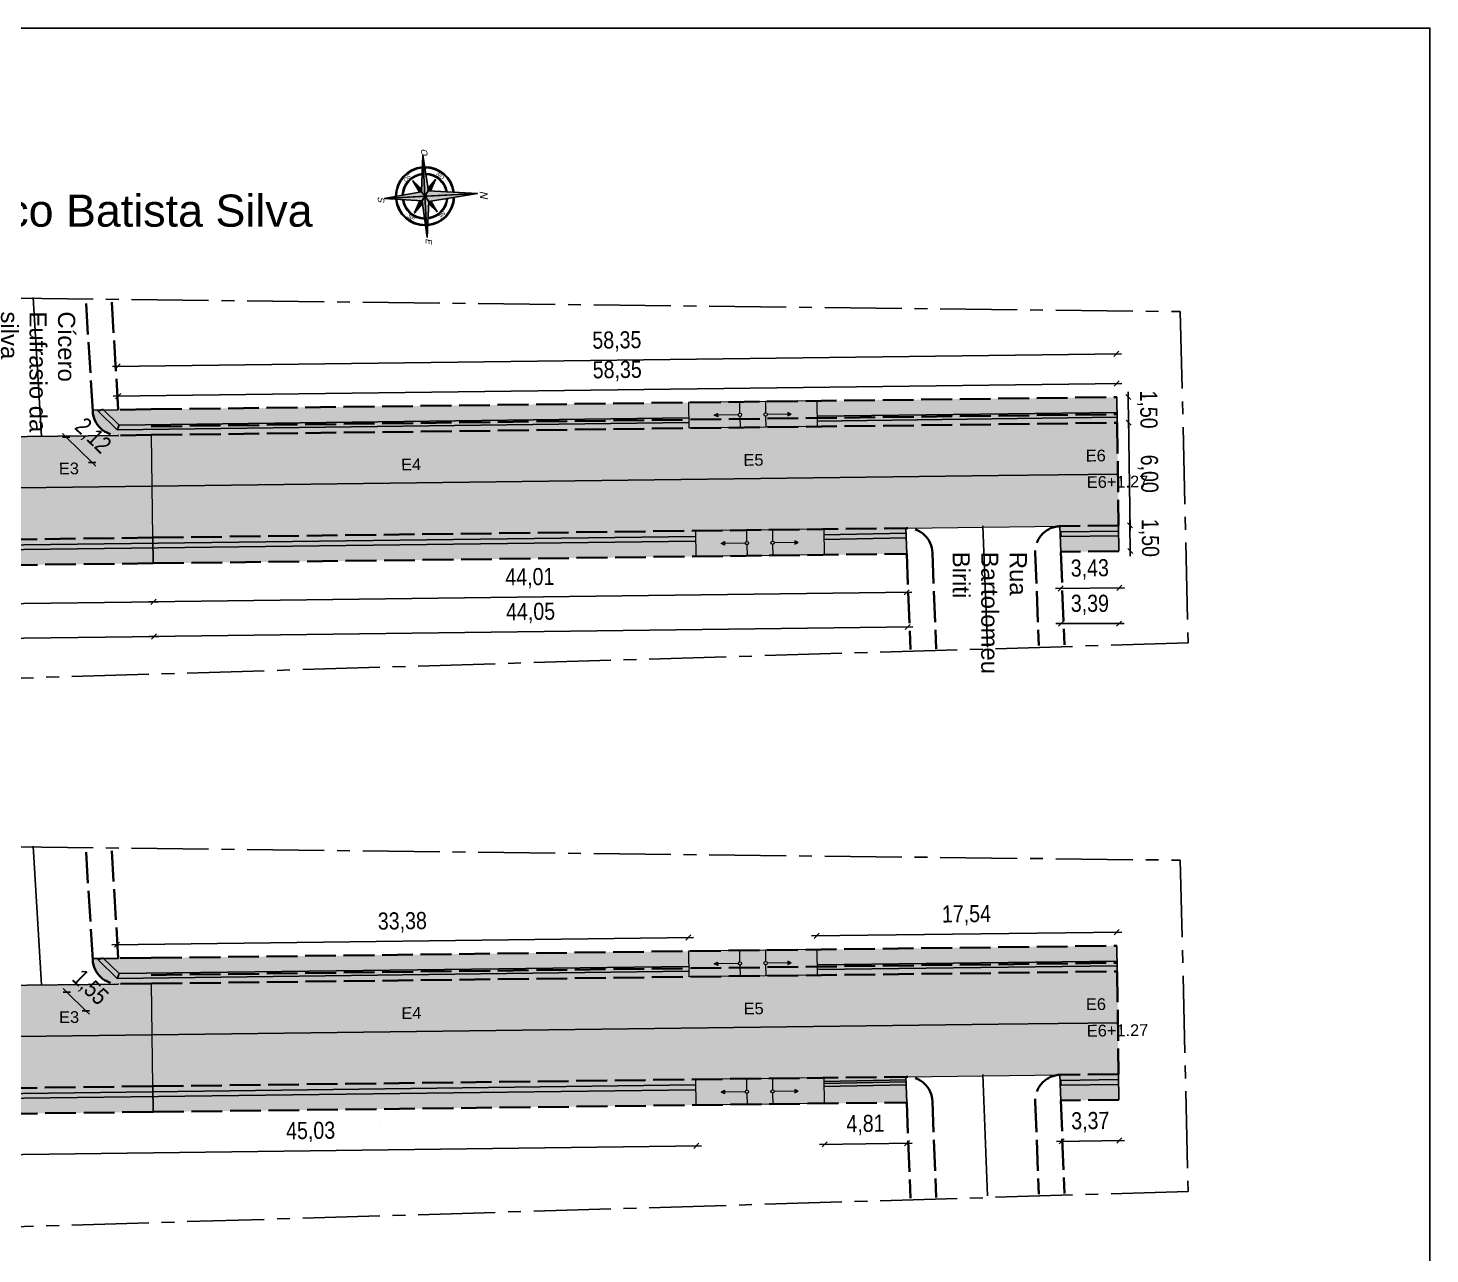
# Model space of a CAD drawing. Header units: feet. Extents: x 203667 to 205527, y 9204857 to 9205156.
# Drawn here: x 204605.8 to 204687.7, y 9205018.5 to 9205090.1 of the extents above; entities that cross this region are included whole.
import ezdxf

# ---------------------------------------------------------------- set-up
doc = ezdxf.new("R2010")
doc.units = ezdxf.units.FT
doc.header["$LTSCALE"] = 0.3
doc.header["$MEASUREMENT"] = 0
doc.linetypes.add('ACAD_ISO02W100', pattern=[15, 12, -3])
doc.linetypes.add('CENTER2', pattern=[1.125, 0.75, -0.125, 0.125, -0.125])
for name, color, linetype in [('_EIXO PROJETADO', 2, 'Continuous'), ('C-ROAD-CNTR-N', 92, 'Continuous'), ('C1-HM-CURVA_INTERMEDIARIA', 3, 'Continuous'), ('Calçada Projetada', 20, 'Continuous'), ('cotas1', 7, 'Continuous'), ('F-HZ-ESTACA', 98, 'Continuous'), ('NORTE', 7, 'Continuous'), ('Pavimento projetado', 51, 'Continuous'), ('SINALIZACAO', 1, 'Continuous')]:
    doc.layers.add(name, color=color, linetype=linetype)
for name, color, linetype, lineweight in [('Alvenaria de 1 Vez', 6, 'ACAD_ISO02W100', 35), ('Cotas Acessibilidade', 5, 'Continuous', 25), ('Cotas Calçadas', 7, 'Continuous', 25), ('MEIO FIO PROJETADO', 7, 'ACAD_ISO02W100', 35), ('PENA015', 1, 'Continuous', 15)]:
    doc.layers.add(name, color=color, linetype=linetype, lineweight=lineweight)
doc.styles.add('Arial', font='arial.ttf')
doc.styles.add('Roman', font='arial.ttf', dxfattribs={"height": 2})
doc.styles.add('SUPERFRENCH', font='SUF_____.pfb', dxfattribs={"oblique": 15, "height": 2})
doc.styles.add('TARCISIO', font='swissci.ttf')
doc.dimstyles.new('Cota Alvenaria', dxfattribs={"dimtxt": 1, "dimasz": 0.3, "dimexe": 1, "dimexo": 1, "dimgap": 0.5, "dimtad": 1, "dimzin": 4, "dimtxsty": 'TARCISIO', "dimblk": 'OBLIQUE', "dimcen": -2, "dimdle": 0.3, "dimse1": 1, "dimse2": 1, "dimclrd": 256, "dimclre": 256, "dimclrt": 6, "dimadec": 0, "dimazin": 0, "dimtfac": 1, "dimtix": 1, "dimtmove": 0, "dimatfit": 3, "dimldrblk": 'DOT', "dimfxl": 1, "dimlwd": -1, "dimlwe": -1, "dimarcsym": 0})
doc.dimstyles.new('Cota Calçadas', dxfattribs={"dimtxt": 1, "dimasz": 0.3, "dimexe": 1, "dimexo": 1, "dimgap": 0.5, "dimtad": 1, "dimzin": 4, "dimtxsty": 'TARCISIO', "dimblk": 'OBLIQUE', "dimcen": -2, "dimdle": 0.3, "dimse1": 1, "dimse2": 1, "dimclrd": 256, "dimclre": 256, "dimclrt": 256, "dimadec": 0, "dimazin": 0, "dimtfac": 1, "dimtix": 1, "dimtmove": 0, "dimatfit": 3, "dimldrblk": 'DOT', "dimfxl": 1, "dimlwd": -1, "dimlwe": -1, "dimarcsym": 0})
doc.dimstyles.new('Cota Piso Tatil', dxfattribs={"dimtxt": 1, "dimasz": 0.3, "dimexe": 1, "dimexo": 1, "dimgap": 0.5, "dimtad": 1, "dimzin": 4, "dimtxsty": 'TARCISIO', "dimblk": 'OBLIQUE', "dimcen": -2, "dimdle": 0.3, "dimse1": 1, "dimse2": 1, "dimclrd": 256, "dimclre": 256, "dimclrt": 5, "dimadec": 0, "dimazin": 0, "dimtfac": 1, "dimtix": 1, "dimtmove": 0, "dimatfit": 3, "dimldrblk": 'DOT', "dimfxl": 1, "dimlwd": -1, "dimlwe": -1, "dimarcsym": 0})

# ---------------------------------------------------------------- blocks, each defined once
blk = doc.blocks.new('r150')
at = {"linetype": 'Continuous'}
h = blk.add_hatch(color=4, dxfattribs=at)
h.dxf.hatch_style = 1
edge = h.paths.add_edge_path()
edge.add_arc((0, 0.907), 0.1, 180, 270, ccw=False)
edge.add_line((-0.1, 0.907), (-1.3, 0.907))
edge.add_line((-1.3, 0.907), (-1.3, 0.807))
edge.add_line((-1.3, 0.807), (-1.5, 0.907))
edge.add_line((-1.5, 0.907), (-1.3, 1.007))
edge.add_line((-1.3, 1.007), (-1.3, 0.907))
edge.add_line((-1.3, 0.907), (-0.1, 0.907))
edge.add_arc((0, 0.907), 0.1, 90, 180, ccw=False)
edge.add_line((0, 1.007), (0, 1.65))
edge.add_line((0, 1.65), (-3, 1.65))
edge.add_line((-3, 1.65), (-3, 0.15))
edge.add_line((-3, 0.15), (0, 0.15))
edge.add_line((0, 0.15), (0, 0.807))
edge = h.paths.add_edge_path()
edge.add_arc((1.5, 0.907), 0.1, 180, 270, ccw=False)
edge.add_arc((1.5, 0.907), 0.1, 90, 180, ccw=False)
edge.add_line((1.5, 1.007), (1.5, 1.65))
edge.add_line((1.5, 1.65), (0, 1.65))
edge.add_line((0, 1.65), (0, 1.007))
edge.add_arc((0, 0.907), 0.1, 0, 90, ccw=False)
edge.add_arc((0, 0.907), 0.1, -90, 0, ccw=False)
edge.add_line((0, 0.807), (0, 0.15))
edge.add_line((0, 0.15), (1.5, 0.15))
edge.add_line((1.5, 0.15), (1.5, 0.807))
edge = h.paths.add_edge_path()
edge.add_line((4.5, 1.65), (1.5, 1.65))
edge.add_line((1.5, 1.65), (1.5, 1.007))
edge.add_arc((1.5, 0.907), 0.1, 0, 90, ccw=False)
edge.add_line((1.6, 0.907), (2.8, 0.907))
edge.add_line((2.8, 0.907), (2.8, 1.007))
edge.add_line((2.8, 1.007), (3, 0.907))
edge.add_line((3, 0.907), (2.8, 0.807))
edge.add_line((2.8, 0.807), (2.8, 0.907))
edge.add_line((2.8, 0.907), (1.6, 0.907))
edge.add_arc((1.5, 0.907), 0.1, -90, 0, ccw=False)
edge.add_line((1.5, 0.807), (1.5, 0.15))
edge.add_line((1.5, 0.15), (4.5, 0.15))
edge.add_line((4.5, 0.15), (4.5, 1.65))
at = {"layer": 'PENA015', "color": 7}
for points in [[(-3, 0.15), (-3, 1.65)], [(-3, 1.65), (4.5, 1.65)], [(0, 1.007), (0, 1.65)], [(1.5, 1.007), (1.5, 1.65)], [(4.5, 0.15), (4.5, 1.65)], [(-1.3, 1.007), (-1.5, 0.907), (-1.3, 0.807)], [(-1.5, 0.907), (-0.1, 0.907)], [(-1.3, 0.807), (-1.3, 1.007)], [(1.6, 0.907), (3, 0.907)], [(2.8, 0.807), (2.8, 1.007)], [(2.8, 1.007), (3, 0.907), (2.8, 0.807)], [(-3, 0.15), (4.5, 0.15)], [(0, 0.15), (0, 0.807)], [(1.5, 0.807), (1.5, 0.15)]]:
    blk.add_lwpolyline(points, dxfattribs=at)
for centre in [(0, 0.907), (1.5, 0.907)]:
    blk.add_circle(centre, 0.1, dxfattribs=at)
blk = doc.blocks.new('*U61')
at = {"layer": 'NORTE', "color": 252, "linetype": 'Continuous'}
for points in [[(2.264, 2.249), (1.127, 1.112), (1.322, 1.078)], [(0.236, 2.003), (0.962, 1.141), (1.127, 1.112)], [(1.156, 0.948), (1.127, 1.112), (0.244, 0.23)], [(1.127, 1.112), (1.156, 0.948), (2.018, 0.221)]]:
    blk.add_solid(points, dxfattribs=at)
blk = doc.blocks.new('*U62')
at = {"layer": 'NORTE', "color": 252, "linetype": 'Continuous'}
for points in [[(1.022, 1.704), (1.034, 1.355), (1.092, 1.308)], [(0.535, 1.216), (0.922, 1.09), (0.962, 1.141)], [(1.156, 0.948), (1.104, 0.907), (1.231, 0.521)], [(1.322, 1.078), (1.37, 1.019), (1.718, 1.008)]]:
    blk.add_solid(points, dxfattribs=at)
blk = doc.blocks.new('*U63')
at = {"layer": 'NORTE', "linetype": 'Continuous'}
for points in [[(1.494, 1.556), (2.264, 2.249), (1.092, 1.308)], [(1.494, 1.556), (1.127, 1.112), (2.264, 2.249)], [(1.494, 1.556), (1.092, 1.308), (1.127, 1.112)]]:
    blk.add_solid(points, dxfattribs=at)
blk = doc.blocks.new('*U64')
at = {"layer": 'NORTE', "linetype": 'Continuous'}
for points in [[(0.236, 2.003), (1.034, 1.352), (1.034, 1.355)], [(0.236, 2.003), (1.127, 1.112), (1.034, 1.352)], [(1.022, 1.704), (1.092, 1.308), (1.14, 1.346)], [(1.034, 1.352), (1.127, 1.112), (1.092, 1.308)], [(1.127, 1.112), (0.962, 1.141), (0.244, 0.23)], [(0.535, 1.216), (0.958, 1.142), (0.905, 1.204)], [(1.127, 1.112), (1.366, 1.019), (1.322, 1.078)], [(1.127, 1.112), (2.018, 0.221), (1.366, 1.019)], [(1.156, 0.943), (1.231, 0.521), (1.219, 0.891)], [(1.36, 1.125), (1.322, 1.078), (1.718, 1.008)], [(1.366, 1.019), (2.018, 0.221), (1.37, 1.019)]]:
    blk.add_solid(points, dxfattribs=at)
blk = doc.blocks.new('norte01')
at = {"layer": 'NORTE'}
for p, q in [((-0.098, 0.141), (0, 1.26)), ((0, 1.26), (0.114, 0.163)), ((-1.248, 0), (-0.096, 0.137)), ((0, 0), (-1.248, 0)), ((0.114, 0.163), (1.608, 0)), ((-0.098, -0.141), (0, 0)), ((0, -1.26), (-0.098, -0.141)), ((0.114, -0.163), (0, -1.26)), ((1.608, 0), (0.114, -0.163))]:
    blk.add_line(p, q, dxfattribs=at)
for points in [[(0, 1.26), (0, 0), (-0.096, 0.137)], [(-0.161, 0.129), (-0.096, 0.137), (-0.345, 0.492)], [(0.114, 0.163), (0.345, 0.492), (0.104, 0.235)], [(-0.161, -0.129), (-0.096, -0.137), (-0.345, -0.492)], [(0, -1.26), (0, 0), (-0.096, -0.137)], [(0, 0), (1.608, 0), (0.114, -0.163)], [(0.114, -0.163), (0.345, -0.492), (0.104, -0.235)]]:
    blk.add_lwpolyline(points, close=True, dxfattribs=at)
for points in [[(0, 1.26), (0, 0)], [(0, 0), (-0.345, 0.492)], [(-0.345, 0.492), (-0.161, 0.129)], [(-0.345, 0.492), (-0.089, 0.219)], [(0, 0), (0.345, 0.492)], [(0.345, 0.492), (0.104, 0.235)], [(0.345, 0.492), (0.174, 0.156)], [(-1.248, 0), (1.608, 0)], [(-1.248, 0), (1.608, 0)], [(-1.248, 0), (-0.096, -0.137)], [(0, 0), (-0.345, -0.492)], [(-0.345, -0.492), (-0.161, -0.129)], [(-0.345, -0.492), (-0.091, -0.222)], [(0, -1.26), (0, 0)], [(0, 0), (0.345, -0.492)], [(0.345, -0.492), (0.104, -0.235)], [(0.345, -0.492), (0.174, -0.156)]]:
    blk.add_lwpolyline(points, dxfattribs=at)
for radius, start, end in [(0.9, 92.0213, 177.3619), (0.871, 92.2575, 177.0455), (0.9, 4.9431, 87.6111), (0.871, 5.3202, 87.3318), (0.697, 94.0924, 174.5827), (0.668, 94.4924, 174.0444), (0.697, 8.261, 85.1591), (0.668, 8.9053, 84.6848), (0.9, 182.6381, 267.9787), (0.871, 182.9545, 267.7425), (0.697, 185.4173, 265.9076), (0.668, 185.9556, 265.5076), (0.9, 272.3889, 355.0569), (0.871, 272.6682, 354.6798), (0.697, 274.8409, 351.739), (0.668, 275.3152, 351.0947)]:
    blk.add_arc((0, 0), radius, start, end, dxfattribs=at)
at = {"layer": 'NORTE', "color": 254, "linetype": 'Continuous', "rotation": 314.9999999999994}
for name in ['*U61', '*U62']:
    blk.add_blockref(name, (-1.583, 0.01), dxfattribs=at)
at = {"layer": 'NORTE', "linetype": 'Continuous', "rotation": 314.9999999999994}
for name in ['*U64', '*U63']:
    blk.add_blockref(name, (-1.583, 0.01), dxfattribs=at)
at = {"layer": 'NORTE', "style": 'SUPERFRENCH', "oblique": 15}
for s, height, rotation, p in [('O', 0.192, 270, (-0.046, 1.457)), ('SO', 0.12, 225, (-0.459, 0.718)), ('NO', 0.12, 315, (0.361, 0.651)), ('S', 0.192, 270, (-1.445, 0.065)), ('N', 0.24, 270, (1.68, 0.072)), ('SE', 0.12, 315, (-0.588, -0.585)), ('NE', 0.12, 225, (0.536, -0.47)), ('E', 0.192, 270, (-0.055, -1.291))]:
    blk.add_text(s, height=height, rotation=rotation, dxfattribs=at).set_placement(p)
blk = doc.blocks.new('_Oblique')
at = {"layer": 'cotas1', "color": 0, "lineweight": -2}
blk.add_line((-0.5, -0.5), (0.5, 0.5), dxfattribs=at)
blk = doc.blocks.new('*D219')
at = {"layer": 'Cotas Acessibilidade', "transparency": 16777216}
for p, q in [((204608.036, 9205033.797), (204607.821, 9205034.006)), ((204608.036, 9205033.797), (204609.149, 9205032.713)), ((204609.149, 9205032.713), (204609.364, 9205032.503))]:
    blk.add_line(p, q, dxfattribs=at)
at = {"layer": 'Defpoints', "color": 0, "transparency": 16777216}
for p in [(204609.873, 9205035.683, 0.057), (204610.986, 9205034.599, 0.057), (204609.149, 9205032.713)]:
    blk.add_point(p, dxfattribs=at)
at = {"layer": 'Cotas Acessibilidade', "transparency": 16777216, "xscale": 0.3, "yscale": 0.3, "zscale": 0.3}
for p, rotation in [((204608.036, 9205033.797), 315.7566695049227), ((204609.149, 9205032.713), 135.7566695049227)]:
    blk.add_blockref('_Oblique', p, dxfattribs=dict(at, rotation=rotation))
at = {"layer": 'Cotas Acessibilidade', "color": 5, "transparency": 16777216, "insert": (204609.357, 9205034.039), "char_height": 1, "attachment_point": 5, "rotation": 315.75667, "style": 'TARCISIO'}
blk.add_mtext('1,55', dxfattribs=at)
blk = doc.blocks.new('_Dot')
at = {"color": 0, "linetype": 'ByBlock', "lineweight": -2}
blk.add_line((-0.5, 0), (-1, 0), dxfattribs=at)
at = {"color": 0, "linetype": 'ByBlock', "const_width": 0.5}
blk.add_lwpolyline([(-0.25, 0, 1), (0.25, 0, 1)], format="xyb", close=True, dxfattribs=at)
blk = doc.blocks.new('*D220')
at = {"layer": 'Cotas Acessibilidade', "transparency": 16777216}
blk.add_line((204610.661, 9205036.566), (204644.643, 9205036.995), dxfattribs=at)
at = {"layer": 'Defpoints', "color": 0, "transparency": 16777216}
for p in [(204644.343, 9205036.991), (204644.368, 9205035.02, 0.057), (204610.986, 9205034.599, 0.057)]:
    blk.add_point(p, dxfattribs=at)
at = {"layer": 'Cotas Acessibilidade', "transparency": 16777216, "xscale": 0.3, "yscale": 0.3, "zscale": 0.3}
for p, rotation in [((204610.961, 9205036.57), 180.723170233098), ((204644.343, 9205036.991), 0.723170233097989)]:
    blk.add_blockref('_Oblique', p, dxfattribs=dict(at, rotation=rotation))
at = {"layer": 'Cotas Acessibilidade', "color": 5, "transparency": 16777216, "insert": (204627.638, 9205037.876), "char_height": 1, "attachment_point": 5, "rotation": 0.72317, "style": 'TARCISIO'}
blk.add_mtext('33,38', dxfattribs=at)
blk = doc.blocks.new('*D407')
at = {"layer": 'Cotas Acessibilidade', "transparency": 16777216}
blk.add_line((204669.833, 9205025.129), (204665.862, 9205025.081), dxfattribs=at)
at = {"layer": 'Defpoints', "color": 0, "transparency": 16777216}
for p in [(204666.122, 9205028.366, 0.057), (204669.493, 9205028.407, 0.057), (204666.162, 9205025.085)]:
    blk.add_point(p, dxfattribs=at)
at = {"layer": 'Cotas Acessibilidade', "transparency": 16777216, "xscale": 0.3, "yscale": 0.3, "zscale": 0.3}
for p, rotation in [((204666.162, 9205025.085), 180.6965987681832), ((204669.533, 9205025.126), 0.6965987681831985)]:
    blk.add_blockref('_Oblique', p, dxfattribs=dict(at, rotation=rotation))
at = {"layer": 'Cotas Acessibilidade', "color": 5, "transparency": 16777216, "insert": (204667.834, 9205026.201), "char_height": 1, "attachment_point": 5, "rotation": 0.6966, "style": 'TARCISIO'}
blk.add_mtext('3,37', dxfattribs=at)
blk = doc.blocks.new('*D408')
at = {"layer": 'Cotas Acessibilidade', "transparency": 16777216}
blk.add_line((204657.418, 9205024.974), (204652.007, 9205024.906), dxfattribs=at)
at = {"layer": 'Defpoints', "color": 0, "transparency": 16777216}
for p in [(204652.264, 9205028.325, 0.056), (204657.075, 9205028.386, 0.057), (204652.307, 9205024.91)]:
    blk.add_point(p, dxfattribs=at)
at = {"layer": 'Cotas Acessibilidade', "transparency": 16777216, "xscale": 0.3, "yscale": 0.3, "zscale": 0.3}
for p, rotation in [((204652.307, 9205024.91), 180.7231702185343), ((204657.118, 9205024.971), 0.723170218534328)]:
    blk.add_blockref('_Oblique', p, dxfattribs=dict(at, rotation=rotation))
at = {"layer": 'Cotas Acessibilidade', "color": 5, "transparency": 16777216, "insert": (204654.699, 9205026.036), "char_height": 1, "attachment_point": 5, "rotation": 0.72317, "style": 'TARCISIO'}
blk.add_mtext('4,81', dxfattribs=at)
blk = doc.blocks.new('*D409')
at = {"layer": 'Cotas Acessibilidade', "transparency": 16777216}
blk.add_line((204645.108, 9205024.819), (204599.48, 9205024.243), dxfattribs=at)
at = {"layer": 'Defpoints', "color": 0, "transparency": 16777216}
for p in [(204599.739, 9205027.526, 0.056), (204644.767, 9205028.095, 0.057), (204599.78, 9205024.247)]:
    blk.add_point(p, dxfattribs=at)
at = {"layer": 'Cotas Acessibilidade', "transparency": 16777216, "xscale": 0.3, "yscale": 0.3, "zscale": 0.3}
for p, rotation in [((204599.78, 9205024.247), 180.7231702303088), ((204644.808, 9205024.815), 0.7231702303088294)]:
    blk.add_blockref('_Oblique', p, dxfattribs=dict(at, rotation=rotation))
at = {"layer": 'Cotas Acessibilidade', "color": 5, "transparency": 16777216, "insert": (204622.28, 9205025.627), "char_height": 1, "attachment_point": 5, "rotation": 0.72317, "style": 'TARCISIO'}
blk.add_mtext('45,03', dxfattribs=at)
blk = doc.blocks.new('*D413')
at = {"layer": 'Cotas Calçadas', "transparency": 16777216}
blk.add_line((204669.681, 9205069.366), (204610.734, 9205068.622), dxfattribs=at)
at = {"layer": 'Defpoints', "color": 0, "transparency": 16777216}
for p in [(204611.034, 9205068.626), (204669.41, 9205067.071, 0.057), (204611.062, 9205066.334, 0.057)]:
    blk.add_point(p, dxfattribs=at)
at = {"layer": 'Cotas Calçadas', "transparency": 16777216, "xscale": 0.3, "yscale": 0.3, "zscale": 0.3}
for p, rotation in [((204669.381, 9205069.362), 0.7231702371260963), ((204611.034, 9205068.626), 180.7231702371261)]:
    blk.add_blockref('_Oblique', p, dxfattribs=dict(at, rotation=rotation))
at = {"layer": 'Cotas Calçadas', "transparency": 16777216, "insert": (204640.193, 9205070.09), "char_height": 1, "attachment_point": 5, "rotation": 0.72317, "style": 'TARCISIO'}
blk.add_mtext('58,35', dxfattribs=at)
blk = doc.blocks.new('*D414')
at = {"layer": 'Cotas Calçadas', "transparency": 16777216}
for p, q in [((204670.055, 9205068.579), (204670.051, 9205068.879)), ((204670.055, 9205068.579), (204670.074, 9205067.079)), ((204670.074, 9205067.079), (204670.078, 9205066.779))]:
    blk.add_line(p, q, dxfattribs=at)
at = {"layer": 'Defpoints', "color": 0, "transparency": 16777216}
for p in [(204669.391, 9205068.57, 0.057), (204669.41, 9205067.071, 0.057), (204670.074, 9205067.079)]:
    blk.add_point(p, dxfattribs=at)
at = {"layer": 'Cotas Calçadas', "transparency": 16777216, "xscale": 0.3, "yscale": 0.3, "zscale": 0.3}
for p, rotation in [((204670.055, 9205068.579), 270.7231702463945), ((204670.074, 9205067.079), 90.7231702463945)]:
    blk.add_blockref('_Oblique', p, dxfattribs=dict(at, rotation=rotation))
at = {"layer": 'Cotas Calçadas', "transparency": 16777216, "insert": (204671.16, 9205067.843), "char_height": 1, "attachment_point": 5, "rotation": 270.72317, "style": 'TARCISIO'}
blk.add_mtext('1,50', dxfattribs=at)
blk = doc.blocks.new('*D415')
at = {"layer": 'Cotas Calçadas', "transparency": 16777216}
blk.add_line((204670.07, 9205067.379), (204670.154, 9205060.779), dxfattribs=at)
at = {"layer": 'Defpoints', "color": 0, "transparency": 16777216}
for p in [(204669.41, 9205067.071, 0.057), (204669.485, 9205061.071, 0.057), (204670.15, 9205061.079)]:
    blk.add_point(p, dxfattribs=at)
at = {"layer": 'Cotas Calçadas', "transparency": 16777216, "xscale": 0.3, "yscale": 0.3, "zscale": 0.3}
for p, rotation in [((204670.074, 9205067.079), 90.72317022838445), ((204670.15, 9205061.079), 270.7231702283844)]:
    blk.add_blockref('_Oblique', p, dxfattribs=dict(at, rotation=rotation))
at = {"layer": 'Cotas Calçadas', "transparency": 16777216, "insert": (204671.207, 9205064.093), "char_height": 1, "attachment_point": 5, "rotation": 270.72317, "style": 'TARCISIO'}
blk.add_mtext('6,00', dxfattribs=at)
blk = doc.blocks.new('*D416')
at = {"layer": 'Cotas Calçadas', "transparency": 16777216}
for p, q in [((204670.15, 9205061.079), (204670.146, 9205061.379)), ((204670.15, 9205061.079), (204670.169, 9205059.58)), ((204670.169, 9205059.58), (204670.172, 9205059.28))]:
    blk.add_line(p, q, dxfattribs=at)
at = {"layer": 'Defpoints', "color": 0, "transparency": 16777216}
for p in [(204669.485, 9205061.071, 0.057), (204669.504, 9205059.571, 0.057), (204670.169, 9205059.58)]:
    blk.add_point(p, dxfattribs=at)
at = {"layer": 'Cotas Calçadas', "transparency": 16777216, "xscale": 0.3, "yscale": 0.3, "zscale": 0.3}
for p, rotation in [((204670.15, 9205061.079), 270.7231702454965), ((204670.169, 9205059.58), 90.72317024549652)]:
    blk.add_blockref('_Oblique', p, dxfattribs=dict(at, rotation=rotation))
at = {"layer": 'Cotas Calçadas', "transparency": 16777216, "insert": (204671.254, 9205060.343), "char_height": 1, "attachment_point": 5, "rotation": 270.72317, "style": 'TARCISIO'}
blk.add_mtext('1,50', dxfattribs=at)
blk = doc.blocks.new('*D417')
at = {"layer": 'Cotas Calçadas', "transparency": 16777216}
blk.add_line((204669.832, 9205057.429), (204665.806, 9205057.378), dxfattribs=at)
at = {"layer": 'Defpoints', "color": 0, "transparency": 16777216}
for p in [(204666.06, 9205061.027, 0.057), (204669.485, 9205061.071, 0.057), (204666.106, 9205057.381)]:
    blk.add_point(p, dxfattribs=at)
at = {"layer": 'Cotas Calçadas', "transparency": 16777216, "xscale": 0.3, "yscale": 0.3, "zscale": 0.3}
for p, rotation in [((204666.106, 9205057.381), 180.7307237069728), ((204669.532, 9205057.425), 0.7307237069728156)]:
    blk.add_blockref('_Oblique', p, dxfattribs=dict(at, rotation=rotation))
at = {"layer": 'Cotas Calçadas', "transparency": 16777216, "insert": (204667.805, 9205058.499), "char_height": 1, "attachment_point": 5, "rotation": 0.73072, "style": 'TARCISIO'}
blk.add_mtext('3,43', dxfattribs=at)
blk = doc.blocks.new('*D418')
at = {"layer": 'Cotas Calçadas', "transparency": 16777216}
blk.add_line((204657.405, 9205057.169), (204612.799, 9205056.606), dxfattribs=at)
at = {"layer": 'Defpoints', "color": 0, "transparency": 16777216}
for p in [(204613.051, 9205060.359, 0.057), (204657.058, 9205060.914, 0.057), (204613.099, 9205056.61)]:
    blk.add_point(p, dxfattribs=at)
at = {"layer": 'Cotas Calçadas', "transparency": 16777216, "xscale": 0.3, "yscale": 0.3, "zscale": 0.3}
for p, rotation in [((204657.105, 9205057.165), 0.7231702343436819), ((204613.099, 9205056.61), 180.7231702343437)]:
    blk.add_blockref('_Oblique', p, dxfattribs=dict(at, rotation=rotation))
at = {"layer": 'Cotas Calçadas', "transparency": 16777216, "insert": (204635.088, 9205057.983), "char_height": 1, "attachment_point": 5, "rotation": 0.72317, "style": 'TARCISIO'}
blk.add_mtext('44,01', dxfattribs=at)
blk = doc.blocks.new('*D419')
at = {"layer": 'Cotas Calçadas', "transparency": 16777216}
blk.add_line((204613.399, 9205056.614), (204589.519, 9205056.312), dxfattribs=at)
at = {"layer": 'Defpoints', "color": 0, "transparency": 16777216}
for p in [(204613.051, 9205060.359, 0.057), (204589.772, 9205060.065, 0.057), (204589.819, 9205056.316)]:
    blk.add_point(p, dxfattribs=at)
at = {"layer": 'Cotas Calçadas', "transparency": 16777216, "xscale": 0.3, "yscale": 0.3, "zscale": 0.3}
for p, rotation in [((204589.819, 9205056.316), 180.7231702380422), ((204613.099, 9205056.61), 0.7231702380421634)]:
    blk.add_blockref('_Oblique', p, dxfattribs=dict(at, rotation=rotation))
at = {"layer": 'Cotas Calçadas', "transparency": 16777216, "insert": (204601.445, 9205057.559), "char_height": 1, "attachment_point": 5, "rotation": 0.72317, "style": 'TARCISIO'}
blk.add_mtext('23,28', dxfattribs=at)
blk = doc.blocks.new('*D428')
at = {"layer": 'Cotas Calçadas', "transparency": 16777216}
blk.add_line((204610.712, 9205070.354), (204669.659, 9205071.098), dxfattribs=at)
at = {"layer": 'Defpoints', "color": 0, "transparency": 16777216}
for p in [(204669.359, 9205071.094), (204669.391, 9205068.57, 0.057), (204611.044, 9205067.834, 0.057)]:
    blk.add_point(p, dxfattribs=at)
at = {"layer": 'Cotas Calçadas', "transparency": 16777216, "xscale": 0.3, "yscale": 0.3, "zscale": 0.3}
for p, rotation in [((204669.359, 9205071.094), 0.7231702371491886), ((204611.012, 9205070.358), 180.7231702371492)]:
    blk.add_blockref('_Oblique', p, dxfattribs=dict(at, rotation=rotation))
at = {"layer": 'Cotas Calçadas', "color": 6, "transparency": 16777216, "insert": (204640.172, 9205071.822), "char_height": 1, "attachment_point": 5, "rotation": 0.72317, "style": 'TARCISIO'}
blk.add_mtext('58,35', dxfattribs=at)
blk = doc.blocks.new('*D429')
at = {"layer": 'Cotas Calçadas', "transparency": 16777216}
blk.add_line((204665.816, 9205055.335), (204669.805, 9205055.335), dxfattribs=at)
at = {"layer": 'Defpoints', "color": 0, "transparency": 16777216}
for p in [(204666.116, 9205059.528, 0.057), (204669.505, 9205059.528, 0.057), (204669.505, 9205055.335)]:
    blk.add_point(p, dxfattribs=at)
at = {"layer": 'Cotas Calçadas', "transparency": 16777216, "xscale": 0.3, "yscale": 0.3, "zscale": 0.3, "rotation": 180}
blk.add_blockref('_Oblique', (204666.116, 9205055.335), dxfattribs=at)
at = {"layer": 'Cotas Calçadas', "transparency": 16777216, "xscale": 0.3, "yscale": 0.3, "zscale": 0.3}
blk.add_blockref('_Oblique', (204669.505, 9205055.335), dxfattribs=at)
at = {"layer": 'Cotas Calçadas', "color": 6, "transparency": 16777216, "insert": (204667.81, 9205056.431), "char_height": 1, "attachment_point": 5, "style": 'TARCISIO'}
blk.add_mtext('3,39', dxfattribs=at)
blk = doc.blocks.new('*D430')
at = {"layer": 'Cotas Calçadas', "transparency": 16777216}
blk.add_line((204657.468, 9205055.141), (204612.824, 9205054.578), dxfattribs=at)
at = {"layer": 'Defpoints', "color": 0, "transparency": 16777216}
for p in [(204657.114, 9205059.415, 0.057), (204613.07, 9205058.859, 0.057), (204613.124, 9205054.581)]:
    blk.add_point(p, dxfattribs=at)
at = {"layer": 'Cotas Calçadas', "transparency": 16777216, "xscale": 0.3, "yscale": 0.3, "zscale": 0.3}
for p, rotation in [((204657.168, 9205055.137), 0.7231702364973192), ((204613.124, 9205054.581), 180.7231702364973)]:
    blk.add_blockref('_Oblique', p, dxfattribs=dict(at, rotation=rotation))
at = {"layer": 'Cotas Calçadas', "color": 6, "transparency": 16777216, "insert": (204635.132, 9205055.954), "char_height": 1, "attachment_point": 5, "rotation": 0.72317, "style": 'TARCISIO'}
blk.add_mtext('44,05', dxfattribs=at)
blk = doc.blocks.new('*D431')
at = {"layer": 'Cotas Calçadas', "transparency": 16777216}
blk.add_line((204613.424, 9205054.585), (204589.511, 9205054.283), dxfattribs=at)
at = {"layer": 'Defpoints', "color": 0, "transparency": 16777216}
for p in [(204589.757, 9205058.565, 0.057), (204613.07, 9205058.859, 0.057), (204589.811, 9205054.287)]:
    blk.add_point(p, dxfattribs=at)
at = {"layer": 'Cotas Calçadas', "transparency": 16777216, "xscale": 0.3, "yscale": 0.3, "zscale": 0.3}
for p, rotation in [((204613.124, 9205054.581), 0.7231702348317715), ((204589.811, 9205054.287), 180.7231702348318)]:
    blk.add_blockref('_Oblique', p, dxfattribs=dict(at, rotation=rotation))
at = {"layer": 'Cotas Calçadas', "color": 6, "transparency": 16777216, "insert": (204601.454, 9205055.53), "char_height": 1, "attachment_point": 5, "rotation": 0.72317, "style": 'TARCISIO'}
blk.add_mtext('23,32', dxfattribs=at)
blk = doc.blocks.new('*D227')
at = {"layer": 'Cotas Calçadas', "transparency": 16777216}
for p, q in [((204607.995, 9205066.226), (204607.78, 9205066.436)), ((204607.995, 9205066.226), (204609.515, 9205064.746)), ((204609.515, 9205064.746), (204609.73, 9205064.536))]:
    blk.add_line(p, q, dxfattribs=at)
at = {"layer": 'Defpoints', "color": 0, "transparency": 16777216}
for p in [(204609.542, 9205067.815, 0.057), (204611.062, 9205066.334, 0.057), (204609.515, 9205064.746)]:
    blk.add_point(p, dxfattribs=at)
at = {"layer": 'Cotas Calçadas', "transparency": 16777216, "xscale": 0.3, "yscale": 0.3, "zscale": 0.3}
for p, rotation in [((204607.995, 9205066.226), 315.7556578775399), ((204609.515, 9205064.746), 135.7556578775399)]:
    blk.add_blockref('_Oblique', p, dxfattribs=dict(at, rotation=rotation))
at = {"layer": 'Cotas Calçadas', "transparency": 16777216, "insert": (204609.52, 9205066.271), "char_height": 1, "attachment_point": 5, "rotation": 315.75566, "style": 'TARCISIO'}
blk.add_mtext('2,12', dxfattribs=at)
blk = doc.blocks.new('*D435')
at = {"layer": 'Cotas Acessibilidade', "transparency": 16777216}
blk.add_line((204651.542, 9205037.082), (204669.681, 9205037.311), dxfattribs=at)
at = {"layer": 'Defpoints', "color": 0, "transparency": 16777216}
for p in [(204669.381, 9205037.307), (204651.867, 9205035.115, 0.057), (204669.406, 9205035.336, 0.057)]:
    blk.add_point(p, dxfattribs=at)
at = {"layer": 'Cotas Acessibilidade', "transparency": 16777216, "xscale": 0.3, "yscale": 0.3, "zscale": 0.3}
for p, rotation in [((204669.381, 9205037.307), 0.723170249497654), ((204651.842, 9205037.086), 180.7231702494977)]:
    blk.add_blockref('_Oblique', p, dxfattribs=dict(at, rotation=rotation))
at = {"layer": 'Cotas Acessibilidade', "color": 5, "transparency": 16777216, "insert": (204660.598, 9205038.291), "char_height": 1, "attachment_point": 5, "rotation": 0.72317, "style": 'TARCISIO'}
blk.add_mtext('17,54', dxfattribs=at)

msp = doc.modelspace()

# ---------------------------------------------------------------- hatches: boundary and pattern name
at = {"layer": 'Calçada Projetada'}
h = msp.add_hatch(color=256, dxfattribs=at)
h.dxf.hatch_style = 1
h.paths.add_polyline_path([(204612.957, 9205067.858), (204609.544, 9205067.815, 0.414214), (204611.062, 9205066.334), (204612.976, 9205066.358), (204669.41, 9205067.071), (204669.391, 9205068.57)])
h = msp.add_hatch(color=256, dxfattribs=at)
h.dxf.hatch_style = 1
h.paths.add_polyline_path([(204666.06, 9205061.028), (204666.116, 9205059.528), (204669.504, 9205059.571), (204669.485, 9205061.071)])
h = msp.add_hatch(color=256, dxfattribs=at)
h.dxf.hatch_style = 1
h.paths.add_polyline_path([(204600.037, 9205060.194), (204589.772, 9205060.065), (204588.94, 9205060.092), (204588.925, 9205059.638), (204588.891, 9205058.593), (204589.757, 9205058.565), (204600.056, 9205058.695), (204613.07, 9205058.859), (204613.051, 9205060.359)])
h.paths.add_polyline_path([(204613.051, 9205060.359), (204613.07, 9205058.859), (204657.114, 9205059.415), (204657.058, 9205060.914)])
h = msp.add_hatch(color=256, dxfattribs=at)
h.dxf.hatch_style = 1
h.paths.add_polyline_path([(204612.957, 9205035.799), (204609.544, 9205035.756, 0.414214), (204611.062, 9205034.275), (204612.976, 9205034.299), (204669.41, 9205035.011), (204669.391, 9205036.511)])
h = msp.add_hatch(color=256, dxfattribs=at)
h.dxf.hatch_style = 1
h.paths.add_polyline_path([(204600.037, 9205028.135), (204589.772, 9205028.006), (204588.94, 9205028.033), (204588.925, 9205027.578), (204588.891, 9205026.533), (204589.757, 9205026.505), (204600.056, 9205026.635), (204613.07, 9205026.8), (204613.051, 9205028.3)])
h.paths.add_polyline_path([(204613.051, 9205028.3), (204613.07, 9205026.8), (204657.114, 9205027.356), (204657.058, 9205028.855)])
h = msp.add_hatch(color=256, dxfattribs=at)
h.dxf.hatch_style = 1
h.paths.add_polyline_path([(204666.06, 9205028.969), (204666.116, 9205027.469), (204669.504, 9205027.512), (204669.485, 9205029.012)])
at = {"layer": 'Pavimento projetado', "lineweight": 20}
h = msp.add_hatch(color=256, dxfattribs=at)
h.dxf.hatch_style = 1
h.paths.add_polyline_path([(204657.095, 9205060.915), (204666.097, 9205061.028), (204669.485, 9205061.071), (204669.448, 9205064.071), (204662.462, 9205063.983), (204613.013, 9205063.358), (204613.051, 9205060.359)])
h.paths.add_polyline_path([(204662.462, 9205063.983), (204669.448, 9205064.071), (204669.41, 9205067.071), (204612.976, 9205066.358), (204613.013, 9205063.358)])
h = msp.add_hatch(color=256, dxfattribs=at)
h.dxf.hatch_style = 1
h.paths.add_polyline_path([(204599.999, 9205063.194), (204599.961, 9205066.194), (204589.831, 9205066.066), (204589.801, 9205063.065)])
h.paths.add_polyline_path([(204600.037, 9205060.194), (204599.999, 9205063.194), (204589.801, 9205063.065), (204589.772, 9205060.065)])
h.paths.add_polyline_path([(204613.051, 9205060.359), (204613.013, 9205063.358), (204599.999, 9205063.194), (204600.037, 9205060.194)])
h.paths.add_polyline_path([(204613.013, 9205063.358), (204612.976, 9205066.358), (204611.062, 9205066.334), (204602.058, 9205066.22), (204599.961, 9205066.194), (204599.999, 9205063.194)])
h = msp.add_hatch(color=256, dxfattribs=at)
h.dxf.hatch_style = 1
h.paths.add_polyline_path([(204657.095, 9205028.855), (204666.097, 9205028.969), (204669.485, 9205029.012), (204669.448, 9205032.012), (204662.462, 9205031.923), (204613.013, 9205031.299), (204613.051, 9205028.3)])
h.paths.add_polyline_path([(204662.462, 9205031.923), (204669.448, 9205032.012), (204669.41, 9205035.011), (204612.976, 9205034.299), (204613.013, 9205031.299)])
h = msp.add_hatch(color=256, dxfattribs=at)
h.dxf.hatch_style = 1
h.paths.add_polyline_path([(204599.999, 9205031.135), (204599.961, 9205034.135), (204589.831, 9205034.007), (204589.801, 9205031.006)])
h.paths.add_polyline_path([(204600.037, 9205028.135), (204599.999, 9205031.135), (204589.801, 9205031.006), (204589.772, 9205028.006)])
h.paths.add_polyline_path([(204613.051, 9205028.3), (204613.013, 9205031.299), (204599.999, 9205031.135), (204600.037, 9205028.135)])
h.paths.add_polyline_path([(204613.013, 9205031.299), (204612.976, 9205034.299), (204611.062, 9205034.275), (204602.058, 9205034.161), (204599.961, 9205034.135), (204599.999, 9205031.135)])

# ---------------------------------------------------------------- linework, layer by layer
at = {"layer": '_EIXO PROJETADO', "linetype": 'CENTER2', "ltscale": 20, "elevation": 0.057}
for points in [[(204673.092, 9205073.568), (204673.549, 9205054.209), (204591.084, 9205051.723), (204539.479, 9205052.942), (204540.035, 9205076.447), (204591.574, 9205074.5)], [(204673.092, 9205041.509), (204673.549, 9205022.15), (204591.084, 9205019.664), (204539.479, 9205020.883), (204540.035, 9205044.387), (204591.574, 9205042.441)]]:
    msp.add_lwpolyline(points, close=True, dxfattribs=at)
at = {"layer": 'Alvenaria de 1 Vez', "ltscale": 0.5, "elevation": 0.057}
for points in [[(204612.957, 9205067.858), (204611.044, 9205067.834), (204610.647, 9205074.336)], [(204612.957, 9205067.858), (204669.391, 9205068.57)], [(204612.957, 9205067.858), (204611.044, 9205067.834)], [(204613.07, 9205058.859), (204600.056, 9205058.695), (204589.757, 9205058.565), (204561.948, 9205059.465)], [(204613.07, 9205058.859), (204657.114, 9205059.415), (204657.322, 9205053.814)], [(204669.504, 9205059.571), (204666.116, 9205059.528), (204666.318, 9205054.093)], [(204612.957, 9205035.799), (204611.044, 9205035.775), (204610.647, 9205042.277)], [(204612.957, 9205035.799), (204669.391, 9205036.511)], [(204612.957, 9205035.799), (204611.044, 9205035.775)], [(204669.504, 9205027.512), (204666.116, 9205027.469), (204666.318, 9205022.034)], [(204613.07, 9205026.8), (204600.056, 9205026.635), (204589.757, 9205026.505), (204561.948, 9205027.406)], [(204613.07, 9205026.8), (204657.114, 9205027.356), (204657.322, 9205021.755)]]:
    msp.add_lwpolyline(points, dxfattribs=at)
at = {"layer": 'C-ROAD-CNTR-N', "color": 98, "linetype": 'Continuous', "lineweight": -3, "elevation": 0.057, "flags": 128}
for points in [[(204606.074, 9205074.385), (204606.56, 9205066.277)], [(204669.448, 9205064.071), (204662.462, 9205063.983), (204589.801, 9205063.065), (204562.075, 9205063.963), (204548.195, 9205063.965)], [(204661.556, 9205061.045), (204661.82, 9205053.954)], [(204606.074, 9205042.325), (204606.56, 9205034.218)], [(204669.448, 9205032.012), (204662.462, 9205031.923), (204589.801, 9205031.006), (204562.075, 9205031.904), (204548.195, 9205031.906)], [(204661.556, 9205028.985), (204661.82, 9205021.895)]]:
    msp.add_lwpolyline(points, dxfattribs=at)
at = {"layer": 'C1-HM-CURVA_INTERMEDIARIA', "color": 45, "linetype": 'Continuous', "lineweight": -3, "elevation": 207, "flags": 128}
msp.add_lwpolyline([(204626.284, 9205026.123), (204626.284, 9205026.123)], close=True, dxfattribs=at)
at = {"layer": 'Calçada Projetada'}
for p, q in [((204669.41, 9205067.071, 0.057), (204669.391, 9205068.57, 0.057)), ((204609.542, 9205067.815, 0.057), (204611.044, 9205067.834, 0.057)), ((204666.116, 9205059.528, 0.057), (204666.06, 9205061.028, 0.057)), ((204669.485, 9205061.071, 0.057), (204669.504, 9205059.571, 0.057)), ((204613.051, 9205060.359, 0.057), (204613.07, 9205058.859, 0.057)), ((204657.114, 9205059.415, 0.057), (204657.058, 9205060.914, 0.057)), ((204669.41, 9205035.011, 0.057), (204669.391, 9205036.511, 0.057)), ((204609.542, 9205035.756, 0.057), (204611.044, 9205035.775, 0.057)), ((204613.051, 9205028.3, 0.057), (204613.07, 9205026.8, 0.057)), ((204657.114, 9205027.356, 0.057), (204657.058, 9205028.855, 0.057)), ((204666.116, 9205027.469, 0.057), (204666.06, 9205028.969, 0.057)), ((204669.485, 9205029.012, 0.057), (204669.504, 9205027.512, 0.057))]:
    msp.add_line(p, q, dxfattribs=at)
at = {"layer": 'Cotas Acessibilidade', "color": 5}
for p, q in [((204609.867, 9205067.819, 0.057), (204609.873, 9205067.742, 0.057)), ((204609.873, 9205067.742, 0.057), (204610.009, 9205067.805, 0.057)), ((204609.873, 9205067.742, 0.057), (204610.986, 9205066.658, 0.057)), ((204610.144, 9205067.869, 0.057), (204610.009, 9205067.805, 0.057)), ((204610.146, 9205067.84, 0.057), (204610.144, 9205067.869, 0.057)), ((204610.144, 9205067.869, 0.057), (204611.098, 9205066.94, 0.057)), ((204651.864, 9205067.454, 0.057), (204669.402, 9205067.675, 0.057)), ((204610.986, 9205066.658, 0.057), (204644.368, 9205067.079, 0.057)), ((204610.986, 9205066.658, 0.057), (204611.042, 9205066.799, 0.057)), ((204611.098, 9205066.94, 0.057), (204611.042, 9205066.799, 0.057)), ((204611.098, 9205066.94, 0.057), (204644.364, 9205067.359, 0.057)), ((204651.867, 9205067.174, 0.057), (204669.406, 9205067.396, 0.057)), ((204644.763, 9205060.434, 0.057), (204599.735, 9205059.866, 0.057)), ((204657.069, 9205060.62, 0.057), (204652.261, 9205060.529, 0.057)), ((204652.263, 9205060.529, 0.057), (204657.069, 9205060.62, 0.057)), ((204657.079, 9205060.34, 0.057), (204652.267, 9205060.249, 0.057)), ((204652.268, 9205060.249, 0.057), (204657.074, 9205060.34, 0.057)), ((204666.116, 9205060.705, 0.057), (204666.072, 9205060.704, 0.057)), ((204666.122, 9205060.425, 0.057), (204666.082, 9205060.424, 0.057)), ((204669.49, 9205060.746, 0.057), (204666.116, 9205060.705, 0.057)), ((204666.116, 9205060.705, 0.057), (204666.119, 9205060.565, 0.057)), ((204666.122, 9205060.425, 0.057), (204666.119, 9205060.565, 0.057)), ((204669.493, 9205060.466, 0.057), (204666.122, 9205060.425, 0.057)), ((204644.767, 9205060.154, 0.057), (204599.739, 9205059.586, 0.057)), ((204609.867, 9205035.76, 0.057), (204609.873, 9205035.683, 0.057)), ((204609.873, 9205035.683, 0.057), (204610.009, 9205035.746, 0.057)), ((204609.873, 9205035.683, 0.057), (204610.986, 9205034.599, 0.057)), ((204610.144, 9205035.81, 0.057), (204610.009, 9205035.746, 0.057)), ((204610.146, 9205035.781, 0.057), (204610.144, 9205035.81, 0.057)), ((204610.144, 9205035.81, 0.057), (204611.098, 9205034.88, 0.057)), ((204610.986, 9205034.599, 0.057), (204644.368, 9205035.02, 0.057)), ((204611.098, 9205034.88, 0.057), (204611.042, 9205034.74, 0.057)), ((204611.098, 9205034.88, 0.057), (204644.364, 9205035.3, 0.057)), ((204651.864, 9205035.395, 0.057), (204669.402, 9205035.616, 0.057)), ((204651.867, 9205035.115, 0.057), (204669.406, 9205035.336, 0.057)), ((204610.986, 9205034.599, 0.057), (204611.042, 9205034.74, 0.057)), ((204644.763, 9205028.375, 0.057), (204599.735, 9205027.806, 0.057)), ((204652.261, 9205028.574, 0.057), (204657.067, 9205028.666, 0.057)), ((204657.069, 9205028.561, 0.057), (204652.261, 9205028.469, 0.057)), ((204652.266, 9205028.294, 0.057), (204657.072, 9205028.386, 0.057)), ((204666.116, 9205028.646, 0.057), (204666.072, 9205028.644, 0.057)), ((204666.122, 9205028.366, 0.057), (204666.082, 9205028.365, 0.057)), ((204669.49, 9205028.687, 0.057), (204666.116, 9205028.646, 0.057)), ((204666.116, 9205028.646, 0.057), (204666.119, 9205028.506, 0.057)), ((204666.122, 9205028.366, 0.057), (204666.119, 9205028.506, 0.057)), ((204669.493, 9205028.407, 0.057), (204666.122, 9205028.366, 0.057)), ((204644.767, 9205028.095, 0.057), (204599.739, 9205027.526, 0.057))]:
    msp.add_line(p, q, dxfattribs=at)
at = {"layer": 'Cotas Calçadas'}
for p, q in [((204611.062, 9205066.334, 0.057), (204602.058, 9205066.22, 0.057)), ((204611.062, 9205034.275, 0.057), (204602.058, 9205034.161, 0.057))]:
    msp.add_line(p, q, dxfattribs=at)
msp.add_lwpolyline([(204513.571, 9205090.138), (204687.679, 9205090.138), (204687.679, 9204857.346), (204513.571, 9204857.346)], close=True, dxfattribs=at)
at = {"layer": 'MEIO FIO PROJETADO', "color": 1, "ltscale": 0.5}
for p, q in [((204669.41, 9205067.071, 0.057), (204669.485, 9205061.071, 0.057)), ((204669.41, 9205035.011, 0.057), (204669.485, 9205029.012, 0.057))]:
    msp.add_line(p, q, dxfattribs=at)
at = {"layer": 'MEIO FIO PROJETADO', "ltscale": 0.5, "elevation": 0.057}
for points in [[(204612.976, 9205066.358), (204611.062, 9205066.334, -0.400122), (204609.546, 9205067.743), (204609.143, 9205074.352)], [(204669.485, 9205061.071), (204666.097, 9205061.028, 0.42142), (204664.617, 9205059.473), (204664.818, 9205054.047)], [(204613.051, 9205060.359), (204657.095, 9205060.915, -0.407044), (204658.613, 9205059.47), (204658.821, 9205053.861)], [(204612.976, 9205034.299), (204611.062, 9205034.275, -0.400122), (204609.546, 9205035.683), (204609.143, 9205042.293)], [(204613.051, 9205028.3), (204657.095, 9205028.855, -0.407044), (204658.613, 9205027.411), (204658.821, 9205021.802)], [(204669.485, 9205029.012), (204666.097, 9205028.969, 0.42142), (204664.617, 9205027.413), (204664.818, 9205021.988)]]:
    msp.add_lwpolyline(points, format="xyb", dxfattribs=at)
for points in [[(204612.969, 9205066.858), (204669.403, 9205067.57)], [(204612.976, 9205066.358), (204669.41, 9205067.071)], [(204613.051, 9205060.359), (204600.037, 9205060.194), (204589.772, 9205060.065), (204561.978, 9205060.965)], [(204612.969, 9205034.799), (204669.403, 9205035.511)], [(204612.976, 9205034.299), (204669.41, 9205035.011)], [(204613.051, 9205028.3), (204600.037, 9205028.135), (204589.772, 9205028.006), (204561.978, 9205028.906)]]:
    msp.add_lwpolyline(points, dxfattribs=at)
at = {"layer": 'Pavimento projetado', "lineweight": 20}
for p, q in [((204613.051, 9205060.359, 0.057), (204612.976, 9205066.358, 0.057)), ((204657.095, 9205060.915, 0.057), (204666.097, 9205061.028, 0.057)), ((204613.051, 9205028.3, 0.057), (204612.976, 9205034.299, 0.057)), ((204657.095, 9205028.855, 0.057), (204666.097, 9205028.969, 0.057))]:
    msp.add_line(p, q, dxfattribs=at)

# ---------------------------------------------------------------- block references
at = {"color": 0, "xscale": 1.910569547249986, "yscale": 1.910569547249986, "zscale": 1.910569547249986, "rotation": 3.101929018647825}
msp.add_blockref('norte01', (204628.961, 9205080.309, 0.057), dxfattribs=at)
at = {"layer": 'SINALIZACAO', "extrusion": (-7.64363e-11, 6.05562e-09, 1), "rotation": 180.7231702322931}
for p in [(204648.851, 9205068.461, 0.056), (204649.257, 9205060.966, 0.056), (204648.851, 9205036.402, 0.056), (204649.257, 9205028.907, 0.056)]:
    msp.add_blockref('r150', p, dxfattribs=at)

# ---------------------------------------------------------------- texts
at = {"linetype": 'Continuous', "insert": (204590.374, 9205080.406, 0.057), "char_height": 1.875, "attachment_point": 1, "style": 'Roman'}
msp.add_mtext_dynamic_manual_height_columns('Rua Francisco Batista Silva', width=66.66196, gutter_width=10, heights=[0], dxfattribs=at)
at = {"linetype": 'Continuous', "char_height": 1, "attachment_point": 1, "rotation": 270, "style": 'Roman'}
for s, insert in [('{\\C7;Cícero Eufrasio da silva}', (204608.523, 9205073.577)), ('{\\C7;Rua Bartolomeu Biriti}', (204664.128, 9205059.531))]:
    msp.add_mtext_dynamic_manual_height_columns(s, width=7.55152, gutter_width=10, heights=[0], dxfattribs=dict(at, insert=insert))
at = {"layer": 'F-HZ-ESTACA', "color": 98, "linetype": 'Continuous', "lineweight": -3, "char_height": 0.6858, "attachment_point": 8, "rotation": 0.72317, "style": 'Arial'}
for s, insert in [('{\\fArial|b0|i0|c0|p2;E5}', (204648.157, 9205064.55, 0.057)), ('{\\fArial|b0|i0|c0|p2;E6}', (204668.155, 9205064.802, 0.057)), ('{\\fArial|b0|i0|c0|p2;E3}', (204608.16, 9205064.045, 0.057)), ('{\\fArial|b0|i0|c0|p2;E4}', (204628.158, 9205064.297, 0.057)), ('E6+1.27', (204669.429, 9205063.271, 0.057)), ('{\\fArial|b0|i0|c0|p2;E5}', (204648.169, 9205032.491, 0.057)), ('{\\fArial|b0|i0|c0|p2;E6}', (204668.168, 9205032.743, 0.057)), ('{\\fArial|b0|i0|c0|p2;E3}', (204608.172, 9205031.986, 0.057)), ('{\\fArial|b0|i0|c0|p2;E4}', (204628.171, 9205032.238, 0.057)), ('E6+1.27', (204669.429, 9205031.212, 0.057))]:
    msp.add_mtext(s, dxfattribs=dict(at, insert=insert))

# ---------------------------------------------------------------- dimensions: what is measured, and where the dimension line sits
at = {"layer": 'Cotas Acessibilidade'}
for p1, p2, distance, picture, middle in [((204651.867, 9205035.115, 0.057), (204669.406, 9205035.336, 0.057), 1.971, '*D435', (204660.598, 9205038.291)), ((204610.986, 9205034.599, 0.057), (204644.368, 9205035.02, 0.057), 1.971, '*D220', (204627.638, 9205037.876)), ((204609.873, 9205035.683, 0.057), (204610.986, 9205034.599, 0.057), -2.633, '*D219', (204609.357, 9205034.039)), ((204657.075, 9205028.386, 0.057), (204652.264, 9205028.325, 0.056), 3.415, '*D408', (204654.699, 9205026.036)), ((204669.493, 9205028.407, 0.057), (204666.122, 9205028.366, 0.057), 3.281, '*D407', (204667.834, 9205026.201)), ((204644.767, 9205028.095, 0.057), (204599.739, 9205027.526, 0.056), 3.28, '*D409', (204622.28, 9205025.627))]:
    dim = msp.add_aligned_dim(p1=p1, p2=p2, distance=distance, dimstyle='Cota Piso Tatil', dxfattribs=at)
    dim.commit()
    dim.dimension.update_dxf_attribs({"geometry": picture, "text_midpoint": middle})
at = {"layer": 'Cotas Calçadas'}
for p1, p2, distance, dimstyle, picture, middle in [((204611.044, 9205067.834, 0.057), (204669.391, 9205068.57, 0.057), 2.524, 'Cota Alvenaria', '*D428', (204640.172, 9205071.822)), ((204669.41, 9205067.071, 0.057), (204611.062, 9205066.334, 0.057), -2.292, 'Cota Calçadas', '*D413', (204640.193, 9205070.09)), ((204669.391, 9205068.57, 0.057), (204669.41, 9205067.071, 0.057), 0.664, 'Cota Calçadas', '*D414', (204671.16, 9205067.843)), ((204609.542, 9205067.815, 0.057), (204611.062, 9205066.334, 0.057), -2.217, 'Cota Calçadas', '*D227', (204609.52, 9205066.271)), ((204669.41, 9205067.071, 0.057), (204669.485, 9205061.071, 0.057), 0.664, 'Cota Calçadas', '*D415', (204671.207, 9205064.093)), ((204669.485, 9205061.071, 0.057), (204666.06, 9205061.027, 0.057), 3.646, 'Cota Calçadas', '*D417', (204667.805, 9205058.499)), ((204669.485, 9205061.071, 0.057), (204669.504, 9205059.571, 0.057), 0.664, 'Cota Calçadas', '*D416', (204671.254, 9205060.343)), ((204613.051, 9205060.359, 0.057), (204589.772, 9205060.065, 0.057), 3.749, 'Cota Calçadas', '*D419', (204601.445, 9205057.559)), ((204657.058, 9205060.914, 0.057), (204613.051, 9205060.359, 0.057), 3.749, 'Cota Calçadas', '*D418', (204635.088, 9205057.983)), ((204657.114, 9205059.415, 0.057), (204613.07, 9205058.859, 0.057), 4.278, 'Cota Alvenaria', '*D430', (204635.132, 9205055.954)), ((204666.116, 9205059.528, 0.057), (204669.505, 9205059.528, 0.057), -4.193, 'Cota Alvenaria', '*D429', (204667.81, 9205056.431)), ((204613.0702, 9205058.8588, 0.0574), (204589.7567, 9205058.5645, 0.0574), 4.2778, 'Cota Alvenaria', '*D431', (204601.4536, 9205055.5299))]:
    dim = msp.add_aligned_dim(p1=p1, p2=p2, distance=distance, dimstyle=dimstyle, dxfattribs=at)
    dim.commit()
    dim.dimension.update_dxf_attribs({"geometry": picture, "text_midpoint": middle})

doc.saveas('drawing.dxf')
